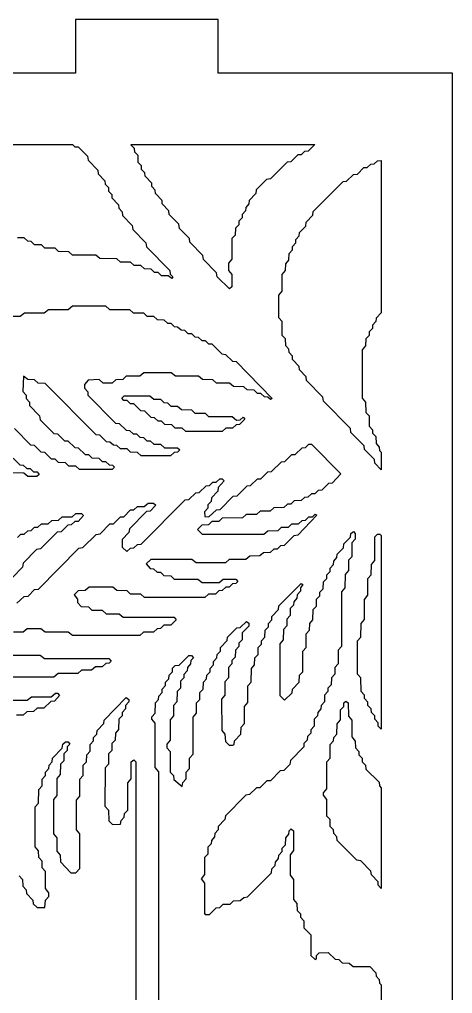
# Model space of a CAD drawing. Header units: millimetres. Extents: x 10 to 410, y 18 to 283.
# Drawn here: x 187 to 211.3, y 92.4 to 147 of the extents above; entities that cross this region are included whole.
import ezdxf

# ---------------------------------------------------------------- set-up
doc = ezdxf.new("R2010")
doc.units = ezdxf.units.MM
doc.layers.add('CUT', color=1, linetype='Continuous')

msp = doc.modelspace()

# ---------------------------------------------------------------- linework, layer by layer
at = {"layer": 'CUT'}
for points in [[(190.134, 21), (198.134, 21), (198.134, 24), (211.2679, 24), (211.2679, 144), (198.134, 144), (198.134, 147), (190.134, 147), (190.134, 144), (169.134, 144), (169.134, 147), (161.134, 147), (161.134, 144), (148, 144), (148, 24), (161.134, 24), (161.134, 21), (169.134, 21), (169.134, 24), (190.134, 24)], [(199.6702, 136.4639), (199.662, 136.2734), (199.4779, 136.0762), (199.4697, 135.8857), (199.2856, 135.6885), (199.2774, 135.498), (199.0933, 135.3007), (199.0851, 134.9164), (198.901, 134.7192), (198.8955, 133.5727), (198.7032, 133.3342), (198.7087, 132.9254), (198.8955, 132.7149), (198.8955, 132.0218), (198.7547, 131.8964), (198.0741, 132.5787), (198.0427, 132.8043), (197.3049, 133.548), (197.2735, 133.7736), (196.5357, 134.5173), (196.52, 134.7192), (195.9588, 135.2928), (195.9273, 135.5183), (195.3818, 136.0682), (195.3662, 136.2701), (194.9897, 136.6611), (194.9816, 136.8516), (194.6051, 137.2427), (194.597, 137.4332), (194.4128, 137.6304), (194.4047, 137.8209), (194.0282, 138.212), (194.02, 138.4025), (193.8359, 138.5997), (193.8277, 138.7902), (193.6436, 138.9875), (193.6354, 139.3718), (193.4513, 139.5691), (193.4431, 139.7596), (193.259, 139.9568), (193.259, 140), (203.5518, 140), (203.1743, 139.6165), (202.9741, 139.6006), (202.7783, 139.415), (202.5895, 139.4067), (202.2014, 139.0273), (201.9887, 139.0029), (201.059, 138.0657), (200.8349, 138.0336), (200.2629, 137.4569), (200.239, 137.2427), (199.8625, 136.8516), (199.8543, 136.6611)], [(206.585, 124.7799), (206.5931, 124.2017), (206.7773, 124.0045), (206.7854, 123.814), (206.9696, 123.6167), (206.9777, 123.2324), (207.1619, 123.0351), (207.17, 122.8446), (207.2679, 122.7398), (207.2679, 121.7596), (206.9126, 122.1216), (206.8886, 122.3358), (206.3356, 122.897), (206.3117, 123.1112), (205.5739, 123.855), (205.5425, 124.0805), (204.0355, 125.5997), (204.0041, 125.8253), (203.074, 126.7629), (203.0583, 126.9647), (202.6819, 127.3558), (202.6737, 127.5463), (202.2973, 127.9374), (202.2891, 128.1279), (202.105, 128.3251), (202.0968, 128.5156), (201.9127, 128.7128), (201.9045, 129.0972), (201.7204, 129.2944), (201.7122, 130.0665), (201.5254, 130.277), (201.5254, 131.5517), (201.7122, 131.7623), (201.7177, 132.7149), (201.9045, 132.9254), (201.9127, 133.3098), (202.0968, 133.507), (202.105, 133.8914), (202.2891, 134.0886), (202.2973, 134.2791), (202.4814, 134.4763), (202.4896, 134.6668), (202.6737, 134.864), (202.6819, 135.0545), (203.0426, 135.4219), (203.0665, 135.6361), (203.4429, 136.0272), (203.4586, 136.229), (205.131, 137.915), (205.3312, 137.9309), (205.7193, 138.3103), (205.932, 138.3347), (206.2962, 138.6981), (206.485, 138.7064), (206.6808, 138.8919), (206.8696, 138.9002), (207.0654, 139.0858), (207.2679, 139.0902), (207.2679, 130.5588), (206.9777, 130.2604), (206.9696, 130.0699), (206.7854, 129.8726), (206.7773, 129.6821), (206.5931, 129.4849), (206.585, 129.2944), (206.4008, 129.0972), (206.3927, 128.7128), (206.203, 128.4877), (206.203, 125.7805), (206.3927, 125.5553), (206.4008, 124.9771)], [(199.5374, 124.7008), (199.6212, 124.6006), (199.3169, 124.2939), (199.128, 124.2855), (198.9323, 124.1), (198.5511, 124.0917), (198.3554, 123.9061), (196.3099, 123.9034), (196.1006, 124.0917), (195.7195, 124.1), (195.5237, 124.2855), (195.1426, 124.2939), (194.9468, 124.4794), (194.758, 124.4877), (194.5622, 124.6733), (194.3734, 124.6816), (194.0092, 125.0449), (193.7965, 125.0693), (193.4084, 125.4487), (193.2196, 125.457), (193.0238, 125.6426), (192.8349, 125.6509), (192.7203, 125.7771), (192.8484, 125.9059), (194.3035, 125.9059), (194.5128, 125.7177), (194.8939, 125.7094), (195.0897, 125.5238), (195.2785, 125.5155), (195.4743, 125.33), (195.8554, 125.3216), (196.0794, 125.1305), (196.6246, 125.1278), (196.8204, 124.9423), (197.3938, 124.9339), (197.5896, 124.7484), (198.9188, 124.7428), (199.1562, 124.5489), (199.3698, 124.5545)], [(205.9484, 110.3094), (205.9484, 112.1656), (206.1352, 112.3762), (206.1433, 113.1482), (206.333, 113.3734), (206.333, 114.4919), (206.5253, 114.7304), (206.5279, 115.6684), (206.7121, 115.8657), (206.7202, 116.4439), (206.9099, 116.669), (206.9126, 117.9948), (207.0654, 118.1488), (207.1879, 118.1515), (207.2679, 118.0761), (207.2679, 107.2135), (207.1049, 107.3881), (207.0967, 107.5786), (206.9126, 107.7758), (206.9044, 107.9663), (206.7202, 108.1636), (206.7121, 108.3541), (206.5279, 108.5513), (206.5198, 108.7418), (206.3356, 108.939), (206.3275, 109.1295), (206.1433, 109.3267), (206.1352, 110.0988)], [(204.2203, 102.3477), (204.2177, 103.2857), (204.0254, 103.5242), (204.028, 103.649), (204.2177, 103.8742), (204.2177, 105.3805), (204.4044, 105.591), (204.4126, 106.3631), (204.5967, 106.5603), (204.6049, 106.7508), (204.7891, 106.948), (204.7972, 107.5263), (204.9869, 107.7514), (204.9895, 108.3017), (205.1737, 108.4989), (205.1818, 108.6894), (205.2816, 108.7938), (205.4236, 108.7007), (205.4338, 107.9453), (205.6235, 107.7201), (205.6261, 106.7821), (205.8158, 106.557), (205.8239, 106.1726), (206.0081, 105.9754), (206.0162, 105.7849), (206.2004, 105.5877), (206.2085, 105.3972), (206.3927, 105.1999), (206.4166, 104.9857), (207.1544, 104.2419), (207.17, 104.0401), (207.2679, 103.9385), (207.2679, 98.2959), (207.1049, 98.4705), (207.0967, 98.661), (206.7202, 99.0521), (206.6963, 99.2663), (206.1243, 99.843), (205.9002, 99.875), (204.8047, 100.9794), (204.7891, 101.1812), (204.6049, 101.3784), (204.5967, 101.5689), (204.4126, 101.7661), (204.4044, 102.1505)]]:
    msp.add_lwpolyline(points, close=True, dxfattribs=at)
for points in [[(181.1026, 140), (189.9521, 140), (190.0898, 139.8696), (190.2786, 139.8612), (190.8086, 139.3308), (190.84, 139.1053), (191.3855, 138.5554), (191.4011, 138.3535), (191.7776, 137.9625), (191.7858, 137.772), (191.9699, 137.5747), (191.9781, 137.3842), (192.1622, 137.187), (192.1704, 136.9965), (192.5468, 136.6054), (192.555, 136.4149), (192.7391, 136.2177), (192.763, 136.0035), (193.3085, 135.4536), (193.3399, 135.228), (194.0777, 134.4843), (194.1091, 134.2587), (195.4238, 132.9334), (195.4395, 132.7316), (195.5828, 132.5755), (195.5238, 132.4857), (195.3314, 132.6216), (194.9503, 132.6299), (194.7545, 132.8154), (194.5657, 132.8237), (194.3699, 133.0093), (193.9888, 133.0176), (193.793, 133.2031), (193.4119, 133.2115), (193.2161, 133.397), (192.6426, 133.4053), (192.4469, 133.5909), (191.5023, 133.5965), (191.2649, 133.7904), (189.9639, 133.7904), (189.7546, 133.9786), (189.1812, 133.9869), (188.9854, 134.1724), (188.412, 134.1808), (188.2162, 134.3663), (187.8351, 134.3746), (187.6393, 134.5602), (187.4504, 134.5685), (187.2547, 134.754), (186.8735, 134.7624)], [(185.8592, 130.3703), (187.0342, 130.3647), (187.2716, 130.5586), (188.3803, 130.5586), (188.6177, 130.7524), (189.7264, 130.7524), (189.9639, 130.9463), (191.8036, 130.9463), (192.041, 130.7524), (193.1497, 130.7524), (193.3589, 130.5642), (193.9324, 130.5559), (194.1281, 130.3704), (194.5093, 130.362), (194.7051, 130.1765), (195.0862, 130.1682), (195.282, 129.9826), (195.4708, 129.9743), (195.6666, 129.7888), (195.8554, 129.7805), (196.0512, 129.5949), (196.24, 129.5866), (196.4358, 129.4011), (196.6246, 129.3927), (196.8204, 129.2072), (197.0092, 129.1989), (197.205, 129.0133), (197.3938, 129.005), (197.5896, 128.8195), (197.7784, 128.8111), (198.335, 128.2539), (198.5477, 128.2296), (198.9357, 127.8502), (199.136, 127.8342), (201.1596, 125.7637), (201.0623, 125.6929), (200.9082, 125.8364), (200.7194, 125.8448), (200.5236, 126.0303), (200.3348, 126.0386), (200.139, 126.2241), (199.7579, 126.2325), (199.5621, 126.418), (198.9887, 126.4263), (198.7647, 126.6175), (198.0271, 126.6202), (197.8314, 126.8057), (197.2579, 126.8141), (197.034, 127.0052), (195.733, 127.0052), (195.4955, 127.1991), (193.964, 127.1991), (193.7401, 127.0079), (192.9743, 126.9996), (192.7786, 126.8141), (192.3974, 126.8057), (192.1882, 126.6175), (191.6811, 126.6202), (191.4572, 126.8114), (190.8351, 126.7897), (190.6264, 126.5491), (190.6319, 126.3341), (190.8161, 126.1369), (190.8242, 125.9464), (192.3736, 124.3767), (192.5862, 124.3523), (192.9743, 123.9729), (193.1632, 123.9646), (193.3589, 123.7791), (193.5478, 123.7708), (193.7435, 123.5852), (193.9324, 123.5769), (194.1281, 123.3914), (194.317, 123.383), (194.5128, 123.1975), (194.8939, 123.1892), (195.1179, 122.998), (195.8554, 122.9953), (195.9701, 122.8691), (195.8554, 122.743), (195.6666, 122.7346), (195.4573, 122.5464), (193.8099, 122.5464), (193.6007, 122.7346), (193.2196, 122.743), (193.0238, 122.9285), (192.6426, 122.9368), (192.4469, 123.1224), (192.258, 123.1307), (192.0623, 123.3162), (191.8734, 123.3246), (191.4854, 123.704), (191.2851, 123.7199), (188.4324, 126.5958), (188.0274, 126.6202), (187.8316, 126.8057), (187.4504, 126.8141), (187.2055, 126.9997), (187.1705, 126.1403), (187.3546, 125.9431), (187.3628, 125.7526), (187.5469, 125.5553), (187.5551, 125.3648), (188.1163, 124.7912), (188.1477, 124.5657), (188.9121, 123.7951), (189.1248, 123.7708), (189.5129, 123.3914), (189.7017, 123.383), (190.0898, 123.0036), (190.2786, 122.9953), (190.6667, 122.6159), (190.8555, 122.6076), (191.0513, 122.4221), (191.4324, 122.4137), (191.6282, 122.2282), (191.817, 122.2199), (192.0128, 122.0343), (192.2016, 122.026), (192.3163, 121.8998), (192.1882, 121.771), (190.3485, 121.771), (190.1392, 121.9592), (189.7581, 121.9675), (189.5623, 122.1531), (189.1812, 122.1614), (188.9854, 122.3469), (188.7852, 122.3629), (188.4085, 122.7346), (188.2083, 122.7506), (187.8316, 123.1224), (187.6314, 123.1384), (186.7016, 124.0756)], [(186.8419, 114.2743), (187.2581, 114.6593), (187.4708, 114.6837), (187.8351, 115.047), (188.0477, 115.0714), (190.3236, 117.3657), (190.5477, 117.3977), (191.2851, 118.1411), (191.5092, 118.1732), (192.0543, 118.7227), (192.2546, 118.7387), (192.6426, 119.1181), (192.8315, 119.1264), (193.2196, 119.5058), (193.4084, 119.5141), (193.6042, 119.6997), (193.9853, 119.708), (194.1945, 119.8962), (194.5093, 119.8935), (194.6239, 119.7674), (194.317, 119.4473), (194.1043, 119.423), (193.1476, 118.4586), (193.1237, 118.2443), (192.7473, 117.8533), (192.7473, 117.4165), (192.9991, 117.1829), (193.2196, 117.3733), (193.4084, 117.3817), (193.6042, 117.5672), (193.8169, 117.5916), (196.285, 120.0797), (196.4852, 120.0957), (196.8733, 120.4751), (197.0622, 120.4834), (197.4502, 120.8628), (197.6391, 120.8712), (197.8348, 121.0567), (198.0237, 121.065), (198.2195, 121.2506), (198.3554, 121.2506), (198.4674, 121.1377), (198.1318, 120.7612), (198.1161, 120.5593), (197.7472, 120.1796), (197.739, 119.9891), (197.5549, 119.7919), (197.5467, 119.6014), (197.3626, 119.4041), (197.3766, 119.1403), (197.6109, 119.1208), (198.0271, 119.5058), (198.2398, 119.5302), (198.9773, 120.2736), (199.2014, 120.3056), (199.7465, 120.8552), (199.9467, 120.8712), (200.3348, 121.2506), (200.5236, 121.2589), (200.9117, 121.6383), (201.1244, 121.6627), (201.6695, 122.2122), (201.8698, 122.2282), (202.2578, 122.6076), (202.4467, 122.6159), (202.8347, 122.9953), (203.0236, 123.0036), (203.2193, 123.1892), (203.3553, 123.1892), (205.0057, 121.5254), (204.5205, 121.0059), (204.3202, 120.9899), (203.9322, 120.6105), (203.7433, 120.6022), (203.5476, 120.4166), (203.3587, 120.4083), (203.1629, 120.2228), (202.9741, 120.2145), (202.7783, 120.0289), (202.3972, 120.0206), (202.2014, 119.8351), (202.0126, 119.8267), (201.8168, 119.6412), (201.2434, 119.6329), (201.0476, 119.4473), (200.4742, 119.439), (200.2784, 119.2535), (199.705, 119.2451), (199.4957, 119.0569), (198.3588, 119.0513), (198.1631, 118.8658), (197.7819, 118.8574), (197.5861, 118.6719), (197.205, 118.6636), (196.9731, 118.4103), (197.2332, 118.1515), (200.6877, 118.1515), (200.9117, 118.3426), (201.4851, 118.351), (201.6809, 118.5365), (202.0621, 118.5448), (202.2578, 118.7304), (202.639, 118.7387), (202.8347, 118.9242), (203.0236, 118.9326), (203.2193, 119.1181), (203.4082, 119.1264), (203.5623, 119.27), (203.6521, 119.2104), (202.5974, 118.098), (202.3733, 118.0659), (201.8282, 117.5164), (201.628, 117.5004), (201.4322, 117.3149), (201.2434, 117.3065), (201.0476, 117.121), (200.6665, 117.1127), (200.4707, 116.9271), (199.8973, 116.9188), (199.688, 116.7306), (198.7434, 116.725), (198.5342, 116.5367), (196.8868, 116.5367), (196.6494, 116.7306), (194.3486, 116.7306), (194.0934, 116.4962), (194.3204, 116.2185), (194.5093, 116.2102), (194.7051, 116.0246), (194.8939, 116.0163), (195.0897, 115.8308), (195.4708, 115.8225), (195.6666, 115.6369), (196.9958, 115.6313), (197.2332, 115.4374), (198.1878, 115.4374), (198.4118, 115.6286), (199.1111, 115.6313), (199.2392, 115.5024), (199.1246, 115.3763), (198.9357, 115.3679), (198.74, 115.1824), (198.5511, 115.1741), (198.3554, 114.9885), (198.1665, 114.9802), (197.9707, 114.7947), (197.5896, 114.7863), (197.3804, 114.5981), (194.0022, 114.5981), (193.793, 114.7863), (193.2196, 114.7947), (193.0238, 114.9802), (192.4503, 114.9885), (192.2264, 115.1797), (190.8872, 115.1797), (190.6632, 114.9885), (190.2821, 114.9802), (190.055, 114.7515), (190.2392, 114.5053), (190.2473, 114.3148), (190.4505, 114.1021), (190.8555, 114.0777), (191.0513, 113.8922), (191.6247, 113.8838), (191.8487, 113.6927), (192.5862, 113.69), (192.8102, 113.4988), (195.6631, 113.4961), (195.7751, 113.3566), (195.4708, 113.0499), (195.0897, 113.0416), (194.8939, 112.8561), (194.7051, 112.8477), (194.5093, 112.6622), (193.9358, 112.6539), (193.7266, 112.4656), (189.9639, 112.4656), (189.7264, 112.6595), (188.4254, 112.6595), (188.188, 112.8534), (187.4257, 112.8534), (187.2017, 112.6622), (186.6565, 112.6595)], [(186.6248, 122.4137), (187.0129, 122.0343), (187.2017, 122.026), (187.3975, 121.8405), (187.5864, 121.8321), (187.7821, 121.6466), (187.971, 121.6383), (188.083, 121.4988), (187.9575, 121.3833), (187.4639, 121.3833), (187.2265, 121.5771), (186.2966, 121.5798)], [(186.8701, 117.9633), (187.0658, 118.1488), (187.2547, 118.1571), (187.4504, 118.3426), (187.6393, 118.351), (187.8351, 118.5365), (188.0239, 118.5448), (188.2197, 118.7304), (188.6008, 118.7387), (188.7966, 118.9242), (189.1777, 118.9326), (189.3735, 119.1181), (189.9469, 119.1264), (190.1562, 119.3146), (190.4709, 119.312), (190.5829, 119.1991), (190.2786, 118.8658), (190.0898, 118.8574), (189.894, 118.6719), (189.7052, 118.6636), (189.3171, 118.2842), (189.1044, 118.2598), (188.1747, 117.3225), (187.9506, 117.2905), (187.1862, 116.5199), (187.1623, 116.3057), (186.6093, 115.7445)], [(194.7948, 89.1785), (194.7948, 104.8366), (194.6025, 105.0751), (194.6025, 107.5507), (194.4102, 107.7892), (194.4128, 107.914), (194.597, 108.1112), (194.6051, 108.6894), (194.7893, 108.8867), (194.7974, 109.0772), (194.9816, 109.2744), (194.9897, 109.4649), (195.1739, 109.6621), (195.182, 109.8526), (195.3662, 110.0498), (195.3743, 110.2403), (195.5585, 110.4375), (195.5742, 110.6394), (195.7195, 110.7821), (195.9322, 110.8064), (196.4773, 111.356), (196.636, 111.356), (196.7366, 111.2242), (196.5933, 111.0681), (196.5852, 110.8776), (196.401, 110.6804), (196.3929, 110.4899), (196.2087, 110.2927), (196.2006, 110.1022), (196.0164, 109.9049), (196.0083, 109.5206), (195.8241, 109.3234), (195.816, 108.7451), (195.6318, 108.5479), (195.6237, 107.9697), (195.434, 107.7446), (195.4314, 106.6127), (195.2417, 106.3875), (195.2472, 106.1726), (195.434, 105.962), (195.4395, 104.8156), (195.6237, 104.6183), (195.6476, 104.4041), (196.1004, 104.0052), (196.1435, 104.2306), (196.3277, 104.4278), (196.3359, 104.8122), (196.52, 105.0094), (196.5282, 105.5877), (196.7178, 105.8128), (196.7178, 107.9007), (196.9046, 108.1112), (196.9128, 108.6894), (197.0969, 108.8867), (197.1051, 109.271), (197.2892, 109.4682), (197.2974, 109.8526), (197.4815, 110.0498), (197.4897, 110.2403), (197.6738, 110.4375), (197.682, 110.628), (197.8661, 110.8253), (197.8743, 111.0158), (198.0584, 111.213), (198.0666, 111.4035), (198.2507, 111.6007), (198.2589, 111.7912), (198.6353, 112.1823), (198.651, 112.3841), (199.1696, 112.9069), (199.3698, 112.9229), (199.7162, 113.2603), (199.8468, 113.1596), (199.8468, 112.9988), (199.4779, 112.619), (199.4697, 112.2346), (199.2856, 112.0374), (199.2774, 111.8469), (199.0933, 111.6497), (199.0851, 111.2653), (198.901, 111.0681), (198.8928, 110.8776), (198.7087, 110.6804), (198.7005, 110.1022), (198.5109, 109.877), (198.5082, 109.1329), (198.3186, 108.9077), (198.3241, 107.1419), (198.5082, 106.9447), (198.5321, 106.5366), (198.7434, 106.3316), (198.957, 106.326), (199.0199, 106.3663), (199.0356, 106.5683), (199.4045, 106.948), (199.4127, 107.3324), (199.5969, 107.5296), (199.6024, 108.4822), (199.7947, 108.7207), (199.7947, 109.6454), (199.9815, 109.856), (199.9896, 110.628), (200.1738, 110.8253), (200.1819, 111.2096), (200.3661, 111.4068), (200.3742, 111.7912), (200.5584, 111.9884), (200.5665, 112.1789), (200.7507, 112.3762), (200.7588, 112.7605), (200.943, 112.9577), (200.9511, 113.1482), (201.1353, 113.3455), (201.1434, 113.536), (201.5199, 113.927), (201.5356, 114.1289), (202.7817, 115.3851), (202.8828, 115.3332), (202.7471, 115.1392), (202.7389, 114.9487), (202.5548, 114.7515), (202.5466, 114.561), (202.3625, 114.3638), (202.3543, 114.1733), (202.1702, 113.976), (202.162, 113.5917), (201.9779, 113.3944), (201.9697, 113.0101), (201.7855, 112.8129), (201.7774, 112.2346), (201.5877, 112.0095), (201.5877, 109.1084), (201.845, 108.8468), (202.2734, 109.2507), (202.2973, 109.4649), (202.6737, 109.856), (202.6819, 110.2403), (202.866, 110.4375), (202.8715, 111.584), (203.0583, 111.7946), (203.0665, 112.5667), (203.2506, 112.7639), (203.2588, 113.1482), (203.4429, 113.3455), (203.4511, 113.9237), (203.6352, 114.1209), (203.6434, 114.5053), (203.8275, 114.7025), (203.8357, 114.893), (204.0198, 115.0902), (204.028, 115.4746), (204.2121, 115.6718), (204.2203, 115.8623), (204.4044, 116.0595), (204.4126, 116.25), (204.5967, 116.4472), (204.6049, 116.6377), (204.7891, 116.835), (204.7972, 117.0255), (205.1579, 117.3928), (205.1818, 117.607), (205.5425, 117.9744), (205.5664, 118.1886), (205.7159, 118.293), (205.8158, 118.1886), (205.8184, 117.8699), (205.6316, 117.6594), (205.6235, 116.8873), (205.4393, 116.6901), (205.4312, 116.1119), (205.2415, 115.8867), (205.2388, 115.1426), (205.0492, 114.9174), (205.0492, 111.8602), (204.8624, 111.6497), (204.8542, 110.8776), (204.6701, 110.6804), (204.6619, 110.296), (204.4778, 110.0988), (204.4696, 109.7144), (204.2855, 109.5172), (204.2773, 109.3267), (204.0932, 109.1295), (204.085, 108.7451), (203.9009, 108.5479), (203.8927, 108.3574), (203.7086, 108.1602), (203.7004, 107.9697), (203.5163, 107.7725), (203.5081, 107.3881), (203.324, 107.1909), (203.3158, 107.0004), (203.1317, 106.8032), (203.1235, 106.6127), (202.9394, 106.4154), (202.9312, 106.2249), (202.1859, 105.4699), (202.1545, 105.2443), (201.8168, 104.9078), (201.6041, 104.8834), (201.059, 104.3338), (200.8588, 104.3178), (200.4707, 103.9385), (200.2819, 103.9301), (199.8938, 103.5507), (199.6811, 103.5264), (198.5321, 102.3681), (198.5082, 102.1539), (198.1318, 101.7628), (198.1236, 101.5723), (197.9395, 101.3751), (197.9313, 101.1846), (197.7472, 100.9873), (197.739, 100.7968), (197.5549, 100.5996), (197.5467, 100.2153), (197.3626, 100.018), (197.357, 99.0654), (197.1654, 98.8304), (197.357, 98.5953), (197.357, 96.8952), (197.3974, 96.8323), (197.6391, 96.8324), (198.0158, 97.2041), (198.216, 97.2201), (198.4118, 97.4057), (198.7929, 97.414), (198.9887, 97.5995), (199.3698, 97.6078), (199.5656, 97.7934), (199.7783, 97.8178), (201.1195, 99.1699), (201.1434, 99.3841), (201.3276, 99.5813), (201.3357, 99.7718), (201.5199, 99.969), (201.5281, 100.1595), (201.7122, 100.3568), (201.7204, 100.5473), (201.9045, 100.7445), (201.9127, 101.1288), (202.0968, 101.3261), (202.105, 101.5166), (202.2296, 101.6313), (202.3468, 101.5279), (202.3569, 100.4224), (202.1646, 100.184), (202.1646, 99.0277), (202.3543, 98.8025), (202.3569, 97.6706), (202.5466, 97.4455), (202.5548, 97.0611), (202.7389, 96.8639), (202.7471, 96.6734), (202.9312, 96.4762), (202.9394, 96.0918), (203.3158, 95.7007), (203.324, 94.5409), (203.5756, 94.3073), (203.6352, 94.3469), (203.6434, 94.5376), (203.7963, 94.6916), (204.3033, 94.6943), (204.681, 94.3283), (204.8937, 94.3039), (205.0895, 94.1183), (205.4706, 94.11), (205.6946, 93.9188), (206.6358, 93.9085), (206.9696, 93.5683), (206.9777, 93.3778), (207.1619, 93.1805), (207.17, 92.99), (207.2679, 92.8852), (207.2679, 79.2975)], [(186.2437, 111.372), (188.1498, 111.3663), (188.3872, 111.1725), (191.9959, 111.1725), (192.1213, 111.0303), (192.0093, 110.9174), (191.8205, 110.9091), (191.6247, 110.7236), (191.2436, 110.7153), (191.0344, 110.527), (190.4744, 110.5214), (190.2651, 110.3332), (189.1564, 110.3332), (188.919, 110.1393), (185.3104, 110.1393)], [(186.1178, 108.8461), (187.4188, 108.8461), (187.6562, 109.04), (188.7649, 109.04), (189.0023, 109.2339), (189.1248, 109.2312), (189.2394, 109.105), (188.9439, 108.7926), (188.7436, 108.7766), (188.3556, 108.3973), (187.9744, 108.3889), (187.7787, 108.2034), (187.3975, 108.1951), (187.2017, 108.0095), (186.8206, 108.0012)], [(186.9782, 98.9997), (187.1623, 98.8025), (187.1705, 98.4182), (187.3546, 98.2209), (187.3785, 98.0067), (187.7392, 97.6393), (187.7631, 97.4251), (187.9744, 97.2201), (188.4084, 97.2201), (188.4514, 97.6393), (188.6355, 97.8366), (188.6411, 98.0515), (188.4488, 98.29), (188.4432, 99.2426), (188.2591, 99.4398), (188.2509, 99.8242), (188.0668, 100.0214), (188.0586, 100.4058), (187.8719, 100.6163), (187.8719, 102.8603), (188.0586, 103.0708), (188.0642, 103.8296), (188.2509, 104.0401), (188.2591, 104.4245), (188.4432, 104.6217), (188.4514, 104.8122), (188.6355, 105.0094), (188.6437, 105.1999), (188.8278, 105.3972), (188.8435, 105.599), (189.389, 106.1489), (189.4204, 106.3744), (189.5658, 106.5171), (189.7131, 106.5095), (189.8137, 106.3776), (189.6704, 106.2216), (189.6623, 106.0311), (189.4781, 105.8339), (189.47, 105.4495), (189.2858, 105.2523), (189.2776, 104.6741), (189.088, 104.4489), (189.0853, 103.5109), (188.8957, 103.2857), (188.8957, 101.354), (189.0853, 101.1288), (189.088, 100.3847), (189.2776, 100.1595), (189.2858, 99.7752), (189.8736, 99.1748), (190.1392, 99.1587), (190.3718, 99.4154), (190.3718, 101.3471), (190.1795, 101.5856), (190.1795, 103.248), (190.3663, 103.4585), (190.3718, 104.4112), (190.5586, 104.6217), (190.5667, 105.1999), (190.7509, 105.3972), (190.759, 105.7815), (190.9432, 105.9787), (190.9514, 106.3631), (191.1355, 106.5603), (191.1437, 106.7508), (191.3278, 106.948), (191.336, 107.1385), (191.7124, 107.5296), (191.7281, 107.7314), (192.9742, 108.9877), (193.1237, 108.8833), (193.1237, 108.7451), (192.9396, 108.5479), (192.9314, 108.3574), (192.7473, 108.1602), (192.7391, 107.9697), (192.555, 107.7725), (192.5468, 107.1943), (192.3627, 106.997), (192.3545, 106.6127), (192.1704, 106.4154), (192.1622, 106.0311), (191.9781, 105.8339), (191.9699, 105.2556), (191.7858, 105.0584), (191.7802, 102.9049), (191.9699, 102.6797), (191.9938, 102.0778), (192.2051, 101.8728), (192.6599, 101.8867), (192.6821, 102.0982), (192.8662, 102.2954), (192.8744, 102.4859), (193.0585, 102.6831), (193.0641, 104.2173), (193.2508, 104.4278), (193.2564, 105.3805), (193.3971, 105.5058), (193.511, 105.3805), (193.5083, 88.3897)]]:
    msp.add_lwpolyline(points, dxfattribs=at)

doc.saveas('drawing.dxf')
